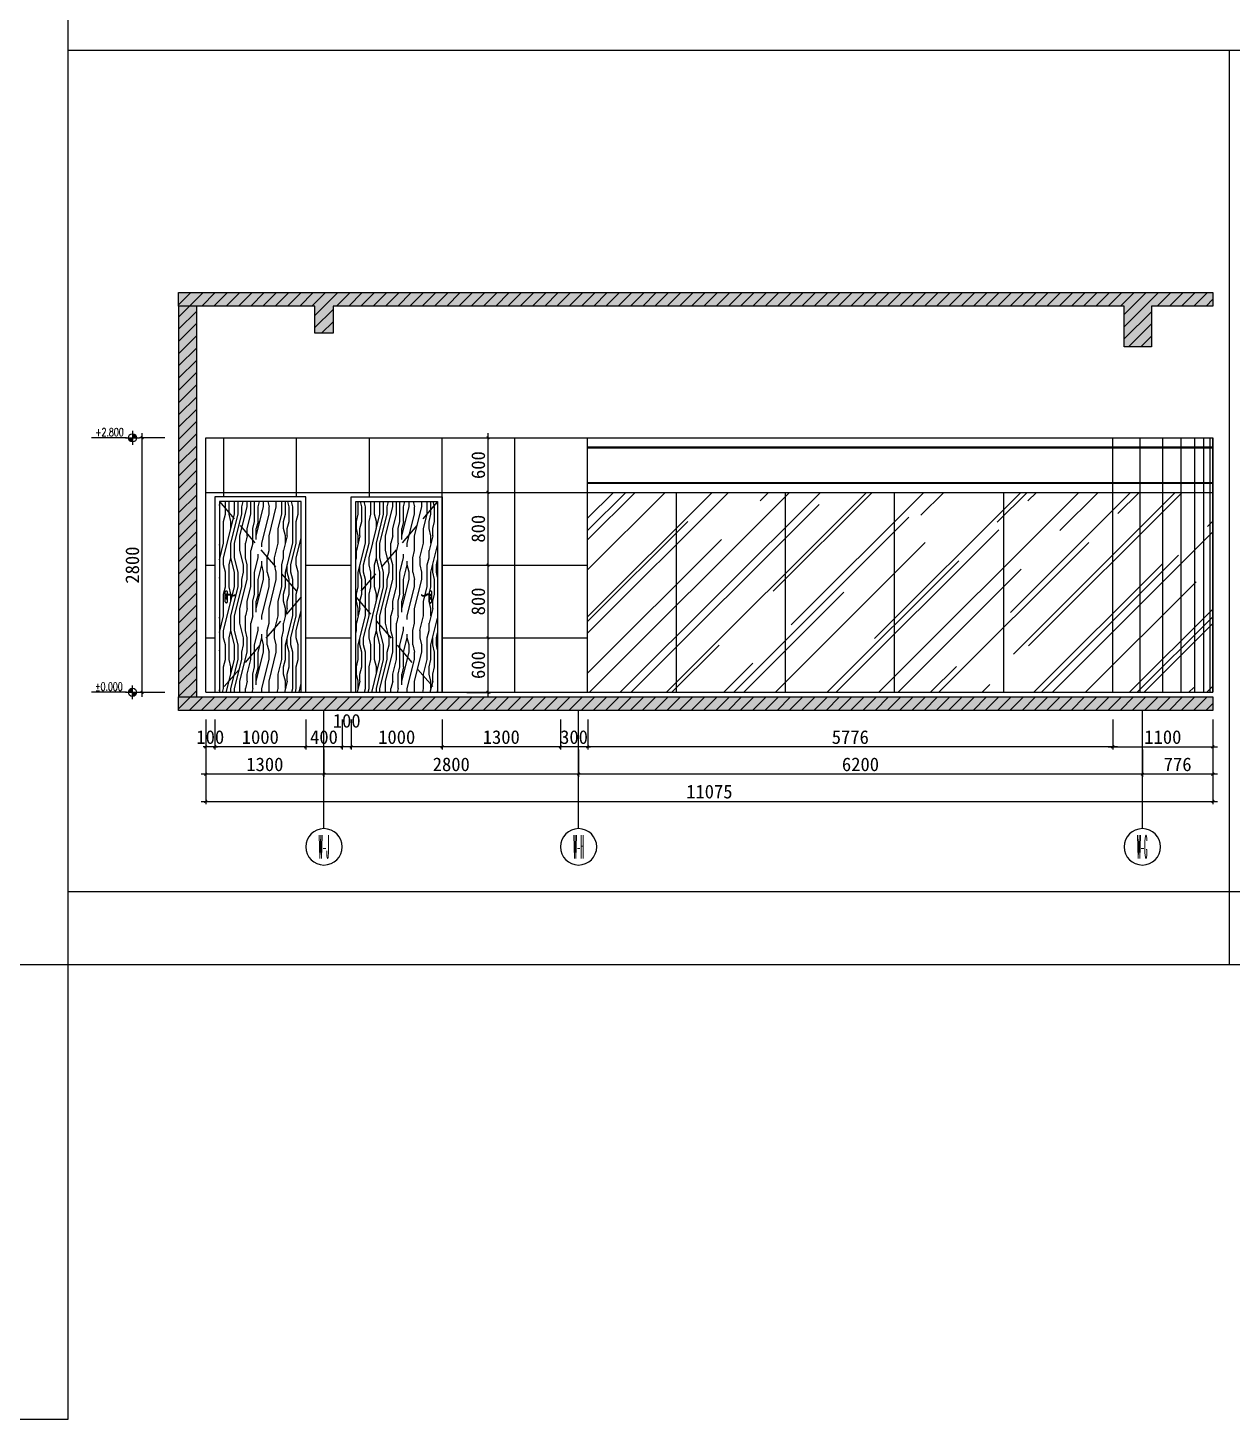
# Model space of a CAD drawing. Header units: millimetres. Extents: x 110215 to 630040, y -488650 to 141897.
# Drawn here: x 354134 to 367377, y -9761 to 5546 of the extents above; entities that cross this region are included whole.
import ezdxf
from ezdxf.enums import TextEntityAlignment as Align

# ---------------------------------------------------------------- set-up
doc = ezdxf.new("R2010")
doc.units = ezdxf.units.MM
doc.header["$LTSCALE"] = 1000
doc.linetypes.add('DASH', pattern=[0.35, 0.25, -0.1])
doc.layers.get('Defpoints').update_dxf_attribs({"color": 2})
for name, color, linetype in [('0-118标注', 2, 'Continuous'), ('0-140c立面材料填充', 250, 'Continuous'), ('0-140d立面材料分隔', 146, 'Continuous'), ('0-140立面图剖切线', 4, 'Continuous')]:
    doc.layers.add(name, color=color, linetype=linetype)
doc.styles.add('_TCH_AXIS', font='COMPLEX', dxfattribs={"bigfont": 'GBCBIG'})
doc.styles.add('COMPLEX', font='COMPLEX')
doc.styles.add('DIM_FONT', font='SIMPLEX', dxfattribs={"width": 0.7, "bigfont": 'GBCBIG'})
doc.styles.add('黑体', font='simhei.ttf')
doc.dimstyles.new('50', dxfattribs={"dimscale": 50, "dimtxt": 3, "dimasz": 0.6, "dimexe": 0.6, "dimexo": 0.6, "dimtad": 1, "dimdec": 0, "dimdsep": 46, "dimtxsty": '黑体', "dimblk1": 'ARCHTICK', "dimblk2": 'ARCHTICK', "dimsah": 1, "dimcen": 0, "dimdle": 1, "dimclrd": 251, "dimclre": 251, "dimclrt": 2, "dimadec": 0, "dimazin": 0, "dimtfac": 1, "dimtdec": 0, "dimtix": 1, "dimtmove": 2, "dimatfit": 3, "dimldrblk": 'DOT', "dimfxl": 0, "dimtolj": 1, "dimtzin": 0, "dimarcsym": 0})
pattern_1 = [(90, (52785.6, -197804.2), (-800, 5e-14), [160, -240, 80, -320]), (90, (52765.6, -197244.2), (-800, 5e-14), [160, -640]), (90, (52725.6, -197324.2), (-800, 5e-14), [80, -720]), (90, (52705.6, -197764.2), (-800, 5e-14), [40, -560, 40, -160]), (90, (52665.6, -197484.2), (-800, 5e-14), [160, -240, 40, -360]), (90, (52645.6, -197684.2), (-800, 5e-14), [120, -680]), (90, (52625.6, -197484.2), (-800, 5e-14), [240, -560]), (90, (52605.6, -197724.2), (-800, 5e-14), [160, -640]), (90, (52585.6, -197404.2), (-800, 5e-14), [400, -400]), (90, (52545.6, -197644.2), (-800, 5e-14), [80, -240, 160, -320]), (90, (52525.6, -197084.2), (-800, 5e-14), [160, -640]), (90, (52505.6, -197244.2), (-800, 5e-14), [80, -720]), (90, (52485.6, -197404.2), (-800, 5e-14), [80, -720]), (90, (52465.6, -197804.2), (-800, 5e-14), [160, -640]), (90, (52445.6, -197404.2), (-800, 5e-14), [160, -640]), (90, (52405.6, -197404.2), (-800, 5e-14), [160, -160, 160, -320]), (90, (52365.6, -197564.2), (-800, 5e-14), [80, -400, 160, -160]), (90, (52345.6, -197404.2), (-800, 5e-14), [240, -560]), (90, (52305.6, -197404.2), (-800, 5e-14), [160, -640]), (90, (52285.6, -197724.2), (-800, 5e-14), [240, -320, 80, -160]), (90, (52245.6, -197724.2), (-800, 5e-14), [400, -400]), (90, (52225.6, -197244.2), (-800, 5e-14), [80, -720]), (90, (52205.6, -197484.2), (-800, 5e-14), [160, -640]), (90, (52185.6, -197644.2), (-800, 5e-14), [80, -320, 80, -320]), (90, (52165.6, -197724.2), (-800, 5e-14), [80, -240, 160, -320]), (90, (52145.6, -197564.2), (-800, 5e-14), [80, -400, 80, -240]), (90, (52125.6, -197404.2), (-800, 5e-14), [240, -560]), (90, (52085.6, -197724.2), (-800, 5e-14), [160, -640]), (90, (52065.6, -197324.2), (-800, 5e-14), [80, -720]), (90, (52045.6, -197164.2), (-800, 5e-14), [80, -720]), (104.036243, (52725.62, -197244.2), (3e-08, 800), [82.4, -3216.0844]), (104.036243, (52545.62, -197164.2), (3e-08, 800), [82.4, -3216.0844]), (104.036243, (52065.62, -197244.2), (3e-08, 800), [82.4, -3216.0844]), (104.036243, (52365.62, -197484.2), (3e-08, 800), [82.4, -3216.0844]), (104.036243, (52245.62, -197324.2), (3e-08, 800), [82.4, -3216.0844]), (104.036243, (52305.62, -197244.2), (3e-08, 800), [82.4, -3216.0844]), (104.036243, (52165.62, -197644.2), (3e-08, 800), [82.4, -3216.0844]), (104.036243, (52205.62, -197324.2), (3e-08, 800), [82.4, -3216.0844]), (104.036243, (52505.62, -197164.2), (3e-08, 800), [164.8, -3133.6844]), (104.036243, (52445.62, -197244.2), (3e-08, 800), [164.8, -3133.6844]), (104.036243, (52405.62, -197244.2), (3e-08, 800), [164.8, -3133.6844]), (255.963757, (52665.62, -197484.2), (3e-08, -800), [82.4, -164.8, 82.4, -2968.8844]), (255.963757, (52545.62, -197644.2), (3e-08, -800), [82.4, -3216.0844]), (255.963757, (52185.62, -197644.2), (3e-08, -800), [164.8, -3133.6844]), (284.036243, (52765.62, -197244.2), (-3e-08, -800), [82.4, -3216.0844]), (75.963757, (52765.62, -197084.2), (-3e-08, 800), [82.4, -3216.0844]), (75.963757, (52485.62, -197324.2), (-3e-08, 800), [82.4, -3216.0844]), (75.963757, (52345.62, -197164.2), (-3e-08, 800), [82.4, -3216.0844]), (75.963757, (52285.62, -197484.2), (-3e-08, 800), [82.4, -3216.0844]), (75.963757, (52185.62, -197564.2), (-3e-08, 800), [82.4, -3216.0844]), (75.963757, (52145.62, -197484.2), (-3e-08, 800), [82.4, -3216.0844]), (75.963757, (52285.62, -197484.2), (-3e-08, 800), [82.4, -3216.0844]), (75.963757, (52165.62, -197244.2), (-3e-08, 800), [329.6, -2968.8844]), (75.963757, (52705.62, -197724.2), (-3e-08, 800), [329.6, -2968.8844]), (75.963757, (52645.62, -197644.2), (-3e-08, 800), [329.6, -2968.8844]), (75.963757, (52605.62, -197564.2), (-3e-08, 800), [82.4, -164.8, 164.8, -2886.4844]), (75.963757, (52545.62, -197564.2), (-3e-08, 800), [164.8, -164.8, 164.8, -2804.0844]), (75.963757, (52465.62, -197644.2), (-3e-08, 800), [329.6, -2968.8844]), (75.963757, (52405.62, -197724.2), (-3e-08, 800), [329.6, -2968.8844]), (75.963757, (52365.62, -197724.2), (-3e-08, 800), [329.6, -2968.8844]), (75.963757, (52125.62, -197164.2), (-3e-08, 800), [82.4, -3216.0844]), (75.96377, (52045.62, -197084.2), (-0.00015, 800), [164.8, -3133.6844]), (75.96377, (52085.62, -197564.2), (-0.00015, 800), [164.8, -3133.6844]), (75.96376, (52785.62, -197644.2), (-1e-05, 800), [329.6, -2968.8844]), (75.96376, (52225.62, -197164.2), (-1e-05, 800), [247.2, -3051.2844]), (75.96376, (52285.62, -197084.2), (-1e-05, 800), [494.4, -2804.0844])]

# ---------------------------------------------------------------- blocks, each defined once
blk = doc.blocks.new('_ArchTick')
at = {"color": 0, "linetype": 'ByBlock', "const_width": 0.4}
blk.add_lwpolyline([(-0.5, -0.5), (0.5, 0.5)], dxfattribs=at)
blk = doc.blocks.new('*D1092')
at = {"color": 251, "lineweight": -2, "transparency": 16777216}
for p, q in [((366065, -2065), (366065, -2395)), ((367165, -2065), (367165, -2395)), ((366015, -2365), (367215, -2365))]:
    blk.add_line(p, q, dxfattribs=at)
at = {"layer": 'Defpoints', "color": 0, "transparency": 16777216}
for p in [(366065, -1965), (367165, -1965), (367165, -2365)]:
    blk.add_point(p, dxfattribs=at)
at = {"color": 251, "lineweight": -2, "transparency": 16777216, "xscale": 30, "yscale": 30, "zscale": 30, "rotation": 180}
blk.add_blockref('_ArchTick', (366065, -2365), dxfattribs=at)
at = {"color": 251, "lineweight": -2, "transparency": 16777216, "xscale": 30, "yscale": 30, "zscale": 30}
blk.add_blockref('_ArchTick', (367165, -2365), dxfattribs=at)
at = {"color": 2, "transparency": 16777216, "insert": (366615, -2258), "char_height": 150, "attachment_point": 5, "style": '黑体'}
blk.add_mtext('\\A1;1100', dxfattribs=at)
blk = doc.blocks.new('_DOT')
at = {"color": 0, "linetype": 'ByBlock'}
blk.add_line((-0.5, 0), (-1, 0), dxfattribs=at)
at = {"color": 0, "linetype": 'ByBlock', "const_width": 0.5}
blk.add_lwpolyline([(-0.25, 0, 1), (0.25, 0, 1)], format="xyb", close=True, dxfattribs=at)
blk = doc.blocks.new('*D1093')
at = {"color": 251, "lineweight": -2, "transparency": 16777216}
for p, q in [((360290, -2065), (360290, -2395)), ((366065, -2065), (366065, -2395)), ((366115, -2365), (360240, -2365))]:
    blk.add_line(p, q, dxfattribs=at)
at = {"layer": 'Defpoints', "color": 0, "transparency": 16777216}
for p in [(360290, -1965), (366065, -1965), (360290, -2365)]:
    blk.add_point(p, dxfattribs=at)
at = {"color": 251, "lineweight": -2, "transparency": 16777216, "xscale": 30, "yscale": 30, "zscale": 30, "rotation": 180}
blk.add_blockref('_ArchTick', (360290, -2365), dxfattribs=at)
at = {"color": 251, "lineweight": -2, "transparency": 16777216, "xscale": 30, "yscale": 30, "zscale": 30}
blk.add_blockref('_ArchTick', (366065, -2365), dxfattribs=at)
at = {"color": 2, "transparency": 16777216, "insert": (363178, -2258), "char_height": 150, "attachment_point": 5, "style": '黑体'}
blk.add_mtext('\\A1;5776', dxfattribs=at)
blk = doc.blocks.new('*D1094')
at = {"color": 251, "lineweight": -2, "transparency": 16777216}
for p, q in [((359990, -2065), (359990, -2395)), ((360290, -2065), (360290, -2395)), ((359990, -2365), (359960, -2365)), ((360290, -2365), (359990, -2365)), ((360290, -2365), (360320, -2365))]:
    blk.add_line(p, q, dxfattribs=at)
at = {"layer": 'Defpoints', "color": 0, "transparency": 16777216}
for p in [(359990, -1965), (360290, -1965), (359990, -2365)]:
    blk.add_point(p, dxfattribs=at)
at = {"color": 251, "lineweight": -2, "transparency": 16777216, "xscale": 30, "yscale": 30, "zscale": 30}
blk.add_blockref('_ArchTick', (359990, -2365), dxfattribs=at)
at = {"color": 251, "lineweight": -2, "transparency": 16777216, "xscale": 30, "yscale": 30, "zscale": 30, "rotation": 180}
blk.add_blockref('_ArchTick', (360290, -2365), dxfattribs=at)
at = {"color": 2, "transparency": 16777216, "insert": (360140, -2258), "char_height": 150, "attachment_point": 5, "style": '黑体'}
blk.add_mtext('\\A1;300', dxfattribs=at)
blk = doc.blocks.new('*D1095')
at = {"color": 251, "lineweight": -2, "transparency": 16777216}
for p, q in [((358690, -2065), (358690, -2395)), ((359990, -2065), (359990, -2395)), ((360040, -2365), (358640, -2365))]:
    blk.add_line(p, q, dxfattribs=at)
at = {"layer": 'Defpoints', "color": 0, "transparency": 16777216}
for p in [(358690, -1965), (359990, -1965), (358690, -2365)]:
    blk.add_point(p, dxfattribs=at)
at = {"color": 251, "lineweight": -2, "transparency": 16777216, "xscale": 30, "yscale": 30, "zscale": 30, "rotation": 180}
blk.add_blockref('_ArchTick', (358690, -2365), dxfattribs=at)
at = {"color": 251, "lineweight": -2, "transparency": 16777216, "xscale": 30, "yscale": 30, "zscale": 30}
blk.add_blockref('_ArchTick', (359990, -2365), dxfattribs=at)
at = {"color": 2, "transparency": 16777216, "insert": (359340, -2258), "char_height": 150, "attachment_point": 5, "style": '黑体'}
blk.add_mtext('\\A1;1300', dxfattribs=at)
blk = doc.blocks.new('*D1096')
at = {"color": 251, "lineweight": -2, "transparency": 16777216}
for p, q in [((356090, -2065), (356090, -2395)), ((356190, -2065), (356190, -2395)), ((356090, -2365), (356060, -2365)), ((356190, -2365), (356090, -2365)), ((356190, -2365), (356220, -2365))]:
    blk.add_line(p, q, dxfattribs=at)
at = {"layer": 'Defpoints', "color": 0, "transparency": 16777216}
for p in [(356090, -1965), (356190, -1965), (356090, -2365)]:
    blk.add_point(p, dxfattribs=at)
at = {"color": 251, "lineweight": -2, "transparency": 16777216, "xscale": 30, "yscale": 30, "zscale": 30}
blk.add_blockref('_ArchTick', (356090, -2365), dxfattribs=at)
at = {"color": 251, "lineweight": -2, "transparency": 16777216, "xscale": 30, "yscale": 30, "zscale": 30, "rotation": 180}
blk.add_blockref('_ArchTick', (356190, -2365), dxfattribs=at)
at = {"color": 2, "transparency": 16777216, "insert": (356140, -2258), "char_height": 150, "attachment_point": 5, "style": '黑体'}
blk.add_mtext('\\A1;100', dxfattribs=at)
blk = doc.blocks.new('*D1097')
at = {"color": 251, "lineweight": -2, "transparency": 16777216}
for p, q in [((366390, -2395), (366390, -2695)), ((367165, -2395), (367165, -2695)), ((367215, -2665), (366340, -2665))]:
    blk.add_line(p, q, dxfattribs=at)
at = {"layer": 'Defpoints', "color": 0, "transparency": 16777216}
for p in [(366390, -2365), (367165, -2365), (366390, -2665)]:
    blk.add_point(p, dxfattribs=at)
at = {"color": 251, "lineweight": -2, "transparency": 16777216, "xscale": 30, "yscale": 30, "zscale": 30, "rotation": 180}
blk.add_blockref('_ArchTick', (366390, -2665), dxfattribs=at)
at = {"color": 251, "lineweight": -2, "transparency": 16777216, "xscale": 30, "yscale": 30, "zscale": 30}
blk.add_blockref('_ArchTick', (367165, -2665), dxfattribs=at)
at = {"color": 2, "transparency": 16777216, "insert": (366778, -2558), "char_height": 150, "attachment_point": 5, "style": '黑体'}
blk.add_mtext('\\A1;776', dxfattribs=at)
blk = doc.blocks.new('*D1098')
at = {"color": 251, "lineweight": -2, "transparency": 16777216}
for p, q in [((360190, -2395), (360190, -2695)), ((366390, -2395), (366390, -2695)), ((366440, -2665), (360140, -2665))]:
    blk.add_line(p, q, dxfattribs=at)
at = {"layer": 'Defpoints', "color": 0, "transparency": 16777216}
for p in [(360190, -2365), (366390, -2365), (360190, -2665)]:
    blk.add_point(p, dxfattribs=at)
at = {"color": 251, "lineweight": -2, "transparency": 16777216, "xscale": 30, "yscale": 30, "zscale": 30, "rotation": 180}
blk.add_blockref('_ArchTick', (360190, -2665), dxfattribs=at)
at = {"color": 251, "lineweight": -2, "transparency": 16777216, "xscale": 30, "yscale": 30, "zscale": 30}
blk.add_blockref('_ArchTick', (366390, -2665), dxfattribs=at)
at = {"color": 2, "transparency": 16777216, "insert": (363290, -2558), "char_height": 150, "attachment_point": 5, "style": '黑体'}
blk.add_mtext('\\A1;6200', dxfattribs=at)
blk = doc.blocks.new('*D1099')
at = {"color": 251, "lineweight": -2, "transparency": 16777216}
for p, q in [((357390, -2395), (357390, -2695)), ((360190, -2395), (360190, -2695)), ((360240, -2665), (357340, -2665))]:
    blk.add_line(p, q, dxfattribs=at)
at = {"layer": 'Defpoints', "color": 0, "transparency": 16777216}
for p in [(357390, -2365), (360190, -2365), (357390, -2665)]:
    blk.add_point(p, dxfattribs=at)
at = {"color": 251, "lineweight": -2, "transparency": 16777216, "xscale": 30, "yscale": 30, "zscale": 30, "rotation": 180}
blk.add_blockref('_ArchTick', (357390, -2665), dxfattribs=at)
at = {"color": 251, "lineweight": -2, "transparency": 16777216, "xscale": 30, "yscale": 30, "zscale": 30}
blk.add_blockref('_ArchTick', (360190, -2665), dxfattribs=at)
at = {"color": 2, "transparency": 16777216, "insert": (358790, -2558), "char_height": 150, "attachment_point": 5, "style": '黑体'}
blk.add_mtext('\\A1;2800', dxfattribs=at)
blk = doc.blocks.new('*D1100')
at = {"color": 251, "lineweight": -2, "transparency": 16777216}
for p, q in [((356090, -2395), (356090, -2695)), ((357390, -2395), (357390, -2695)), ((357440, -2665), (356040, -2665))]:
    blk.add_line(p, q, dxfattribs=at)
at = {"layer": 'Defpoints', "color": 0, "transparency": 16777216}
for p in [(356090, -2365), (357390, -2365), (356090, -2665)]:
    blk.add_point(p, dxfattribs=at)
at = {"color": 251, "lineweight": -2, "transparency": 16777216, "xscale": 30, "yscale": 30, "zscale": 30, "rotation": 180}
blk.add_blockref('_ArchTick', (356090, -2665), dxfattribs=at)
at = {"color": 251, "lineweight": -2, "transparency": 16777216, "xscale": 30, "yscale": 30, "zscale": 30}
blk.add_blockref('_ArchTick', (357390, -2665), dxfattribs=at)
at = {"color": 2, "transparency": 16777216, "insert": (356740, -2558), "char_height": 150, "attachment_point": 5, "style": '黑体'}
blk.add_mtext('\\A1;1300', dxfattribs=at)
blk = doc.blocks.new('*D1101')
at = {"color": 251, "lineweight": -2, "transparency": 16777216}
for p, q in [((356090, -2695), (356090, -2995)), ((367165, -2695), (367165, -2995)), ((356040, -2965), (367215, -2965))]:
    blk.add_line(p, q, dxfattribs=at)
at = {"layer": 'Defpoints', "color": 0, "transparency": 16777216}
for p in [(356090, -2665), (367165, -2665), (367165, -2965)]:
    blk.add_point(p, dxfattribs=at)
at = {"color": 251, "lineweight": -2, "transparency": 16777216, "xscale": 30, "yscale": 30, "zscale": 30, "rotation": 180}
blk.add_blockref('_ArchTick', (356090, -2965), dxfattribs=at)
at = {"color": 251, "lineweight": -2, "transparency": 16777216, "xscale": 30, "yscale": 30, "zscale": 30}
blk.add_blockref('_ArchTick', (367165, -2965), dxfattribs=at)
at = {"color": 2, "transparency": 16777216, "insert": (361628, -2858), "char_height": 150, "attachment_point": 5, "style": '黑体'}
blk.add_mtext('\\A1;11075', dxfattribs=at)
blk = doc.blocks.new('_AXISO')
blk.add_circle((0, 0), 0.5)
at = {"style": 'COMPLEX', "width": 1.041667}
blk.add_attdef('A', text='', height=0.56, dxfattribs=at).set_placement((-0.25, -0.28), (0.25, -0.28), align=Align.FIT)
blk = doc.blocks.new('*D1102')
at = {"color": 251, "lineweight": -2, "transparency": 16777216}
for p, q in [((355390, -1815), (355390, 1085)), ((355640, 1035), (355360, 1035)), ((355640, -1765), (355360, -1765))]:
    blk.add_line(p, q, dxfattribs=at)
at = {"layer": 'Defpoints', "color": 0, "transparency": 16777216}
for p in [(355390, 1035), (355790, 1035), (355790, -1765)]:
    blk.add_point(p, dxfattribs=at)
at = {"color": 251, "lineweight": -2, "transparency": 16777216, "xscale": 30, "yscale": 30, "zscale": 30}
for p, rotation in [((355390, 1035), 90), ((355390, -1765), 270)]:
    blk.add_blockref('_ArchTick', p, dxfattribs=dict(at, rotation=rotation))
at = {"color": 2, "transparency": 16777216, "insert": (355283, -365), "char_height": 150, "attachment_point": 5, "rotation": 90, "style": '黑体'}
blk.add_mtext('\\A1;2800', dxfattribs=at)
blk = doc.blocks.new('*U702')
at = {"extrusion": (0, 0, -1)}
for points in [[(0, 0), (1.5, 0, 0.414214), (0, 1.5)], [(0, 0), (-1.5, 0, 0.414214), (0, -1.5)]]:
    blk.add_hatch(color=256, dxfattribs=at).paths.add_polyline_path(points)
for p, q in [((-2.25, 0), (-15.09, 0)), ((-2.52, 0), (2.52, 0)), ((0, -2.52), (0, 2.52))]:
    blk.add_line(p, q)
blk.add_circle((0, 0), 1.5)
at = {"style": 'DIM_FONT', "width": 0.7, "flags": 8}
blk.add_attdef('%%P0.000', (-13.68, -0.59), '', height=3, dxfattribs=at)
blk = doc.blocks.new('*U703')
at = {"extrusion": (0, 0, -1)}
for points in [[(0, 0), (1.5, 0, -0.414214), (0, -1.5)], [(0, 0), (-1.5, 0, -0.414214), (0, 1.5)]]:
    blk.add_hatch(color=256, dxfattribs=at).paths.add_polyline_path(points)
for p, q in [((-2.25, 0), (-15.09, 0)), ((-2.52, 0), (2.52, 0)), ((0, 2.52), (0, -2.52))]:
    blk.add_line(p, q)
blk.add_circle((0, 0), 1.5)
at = {"style": 'DIM_FONT', "width": 0.7, "flags": 8}
blk.add_attdef('%%P0.000', (-13.68, 0.59), '', height=3, dxfattribs=at)
blk = doc.blocks.new('*D1103')
at = {"color": 251, "lineweight": -2, "transparency": 16777216}
for p, q in [((358961, -1165), (359224, -1165)), ((359194, -1815), (359194, -1115)), ((358961, -1765), (359224, -1765))]:
    blk.add_line(p, q, dxfattribs=at)
at = {"layer": 'Defpoints', "color": 0, "transparency": 16777216}
for p in [(358931, -1165), (359194, -1165), (358931, -1765)]:
    blk.add_point(p, dxfattribs=at)
at = {"color": 251, "lineweight": -2, "transparency": 16777216, "xscale": 30, "yscale": 30, "zscale": 30}
for p, rotation in [((359194, -1165), 90), ((359194, -1765), 270)]:
    blk.add_blockref('_ArchTick', p, dxfattribs=dict(at, rotation=rotation))
at = {"color": 2, "transparency": 16777216, "insert": (359087, -1465), "char_height": 150, "attachment_point": 5, "rotation": 90, "style": '黑体'}
blk.add_mtext('\\A1;600', dxfattribs=at)
blk = doc.blocks.new('*D1104')
at = {"color": 251, "lineweight": -2, "transparency": 16777216}
for p, q in [((358961, -365), (359224, -365)), ((359194, -1215), (359194, -315)), ((358961, -1165), (359224, -1165))]:
    blk.add_line(p, q, dxfattribs=at)
at = {"layer": 'Defpoints', "color": 0, "transparency": 16777216}
for p in [(358931, -365), (359194, -365), (358931, -1165)]:
    blk.add_point(p, dxfattribs=at)
at = {"color": 251, "lineweight": -2, "transparency": 16777216, "xscale": 30, "yscale": 30, "zscale": 30}
for p, rotation in [((359194, -365), 90), ((359194, -1165), 270)]:
    blk.add_blockref('_ArchTick', p, dxfattribs=dict(at, rotation=rotation))
at = {"color": 2, "transparency": 16777216, "insert": (359087, -765), "char_height": 150, "attachment_point": 5, "rotation": 90, "style": '黑体'}
blk.add_mtext('\\A1;800', dxfattribs=at)
blk = doc.blocks.new('*D1105')
at = {"color": 251, "lineweight": -2, "transparency": 16777216}
for p, q in [((359194, -415), (359194, 485)), ((358961, 435), (359224, 435)), ((358961, -365), (359224, -365))]:
    blk.add_line(p, q, dxfattribs=at)
at = {"layer": 'Defpoints', "color": 0, "transparency": 16777216}
for p in [(358931, 435), (359194, 435), (358931, -365)]:
    blk.add_point(p, dxfattribs=at)
at = {"color": 251, "lineweight": -2, "transparency": 16777216, "xscale": 30, "yscale": 30, "zscale": 30}
for p, rotation in [((359194, 435), 90), ((359194, -365), 270)]:
    blk.add_blockref('_ArchTick', p, dxfattribs=dict(at, rotation=rotation))
at = {"color": 2, "transparency": 16777216, "insert": (359087, 35), "char_height": 150, "attachment_point": 5, "rotation": 90, "style": '黑体'}
blk.add_mtext('\\A1;800', dxfattribs=at)
blk = doc.blocks.new('*D1106')
at = {"color": 251, "lineweight": -2, "transparency": 16777216}
for p, q in [((359194, 385), (359194, 1085)), ((358961, 1035), (359224, 1035)), ((358961, 435), (359224, 435))]:
    blk.add_line(p, q, dxfattribs=at)
at = {"layer": 'Defpoints', "color": 0, "transparency": 16777216}
for p in [(358931, 1035), (359194, 1035), (358931, 435)]:
    blk.add_point(p, dxfattribs=at)
at = {"color": 251, "lineweight": -2, "transparency": 16777216, "xscale": 30, "yscale": 30, "zscale": 30}
for p, rotation in [((359194, 1035), 90), ((359194, 435), 270)]:
    blk.add_blockref('_ArchTick', p, dxfattribs=dict(at, rotation=rotation))
at = {"color": 2, "transparency": 16777216, "insert": (359087, 735), "char_height": 150, "attachment_point": 5, "rotation": 90, "style": '黑体'}
blk.add_mtext('\\A1;600', dxfattribs=at)
blk = doc.blocks.new('*D1107')
at = {"color": 251, "lineweight": -2, "transparency": 16777216}
for p, q in [((356190, -2065), (356190, -2395)), ((357190, -2065), (357190, -2395)), ((357240, -2365), (356140, -2365))]:
    blk.add_line(p, q, dxfattribs=at)
at = {"layer": 'Defpoints', "color": 0, "transparency": 16777216}
for p in [(356190, -1965), (357190, -1965), (356190, -2365)]:
    blk.add_point(p, dxfattribs=at)
at = {"color": 251, "lineweight": -2, "transparency": 16777216, "xscale": 30, "yscale": 30, "zscale": 30, "rotation": 180}
blk.add_blockref('_ArchTick', (356190, -2365), dxfattribs=at)
at = {"color": 251, "lineweight": -2, "transparency": 16777216, "xscale": 30, "yscale": 30, "zscale": 30}
blk.add_blockref('_ArchTick', (357190, -2365), dxfattribs=at)
at = {"color": 2, "transparency": 16777216, "insert": (356690, -2258), "char_height": 150, "attachment_point": 5, "style": '黑体'}
blk.add_mtext('\\A1;1000', dxfattribs=at)
blk = doc.blocks.new('*D1108')
at = {"color": 251, "lineweight": -2, "transparency": 16777216}
for p, q in [((357690, -2065), (357690, -2395)), ((358690, -2065), (358690, -2395)), ((358740, -2365), (357640, -2365))]:
    blk.add_line(p, q, dxfattribs=at)
at = {"layer": 'Defpoints', "color": 0, "transparency": 16777216}
for p in [(357690, -1965), (358690, -1965), (357690, -2365)]:
    blk.add_point(p, dxfattribs=at)
at = {"color": 251, "lineweight": -2, "transparency": 16777216, "xscale": 30, "yscale": 30, "zscale": 30, "rotation": 180}
blk.add_blockref('_ArchTick', (357690, -2365), dxfattribs=at)
at = {"color": 251, "lineweight": -2, "transparency": 16777216, "xscale": 30, "yscale": 30, "zscale": 30}
blk.add_blockref('_ArchTick', (358690, -2365), dxfattribs=at)
at = {"color": 2, "transparency": 16777216, "insert": (358190, -2258), "char_height": 150, "attachment_point": 5, "style": '黑体'}
blk.add_mtext('\\A1;1000', dxfattribs=at)
blk = doc.blocks.new('*D1109')
at = {"color": 251, "lineweight": -2, "transparency": 16777216}
for p, q in [((357590, -2065), (357590, -2395)), ((357690, -2065), (357690, -2395)), ((357740, -2365), (357540, -2365))]:
    blk.add_line(p, q, dxfattribs=at)
at = {"layer": 'Defpoints', "color": 0, "transparency": 16777216}
for p in [(357590, -1965), (357690, -1965), (357590, -2365)]:
    blk.add_point(p, dxfattribs=at)
at = {"color": 251, "lineweight": -2, "transparency": 16777216, "xscale": 30, "yscale": 30, "zscale": 30, "rotation": 180}
blk.add_blockref('_ArchTick', (357590, -2365), dxfattribs=at)
at = {"color": 251, "lineweight": -2, "transparency": 16777216, "xscale": 30, "yscale": 30, "zscale": 30}
blk.add_blockref('_ArchTick', (357690, -2365), dxfattribs=at)
at = {"color": 2, "transparency": 16777216, "insert": (357640, -2079), "char_height": 150, "attachment_point": 5, "style": '黑体'}
blk.add_mtext('\\A1;100', dxfattribs=at)
blk = doc.blocks.new('*D1110')
at = {"color": 251, "lineweight": -2, "transparency": 16777216}
for p, q in [((357190, -2065), (357190, -2395)), ((357590, -2065), (357590, -2395)), ((357640, -2365), (357140, -2365))]:
    blk.add_line(p, q, dxfattribs=at)
at = {"layer": 'Defpoints', "color": 0, "transparency": 16777216}
for p in [(357190, -1965), (357590, -1965), (357190, -2365)]:
    blk.add_point(p, dxfattribs=at)
at = {"color": 251, "lineweight": -2, "transparency": 16777216, "xscale": 30, "yscale": 30, "zscale": 30, "rotation": 180}
blk.add_blockref('_ArchTick', (357190, -2365), dxfattribs=at)
at = {"color": 251, "lineweight": -2, "transparency": 16777216, "xscale": 30, "yscale": 30, "zscale": 30}
blk.add_blockref('_ArchTick', (357590, -2365), dxfattribs=at)
at = {"color": 2, "transparency": 16777216, "insert": (357390, -2258), "char_height": 150, "attachment_point": 5, "style": '黑体'}
blk.add_mtext('\\A1;400', dxfattribs=at)
blk = doc.blocks.new('门拉手-2')
at = {"color": 4}
for p, q in [((-10, 6), (-10, 30)), ((10, -63), (10, 30)), ((-10, -63), (-10, 0))]:
    blk.add_line(p, q, dxfattribs=at)
at = {"color": 8}
for p, q in [((-2, -27), (-2, -39)), ((-2, -39), (2, -39)), ((2, -27), (2, -39))]:
    blk.add_line(p, q, dxfattribs=at)
for centre, radius in [((0, 0), 7.5), ((0, -23), 3.75)]:
    blk.add_circle(centre, radius, dxfattribs=at)
for centre, radius, start, end in [((-82, 1), 1.43, 54.3956, 226.4412), ((-62, 28), 32.3, 233.0421, 307.7382), ((-22, -24), 33, 60.1153, 127.3422), ((-22, -31), 33, 62.8202, 127.3422), ((-61, 17), 28.5, 217.9283, 310.3521)]:
    blk.add_arc(centre, radius, start, end, dxfattribs=at)
at = {"color": 4}
for centre, start, end in [((-5, 30), 90, 180), ((0, 35), 0, 180), ((5, 30), 0, 90), ((-5, -63), 180, 270), ((0, -68), 180, 0), ((5, -63), 270, 0)]:
    blk.add_arc(centre, 5, start, end, dxfattribs=at)

msp = doc.modelspace()

# ---------------------------------------------------------------- hatches: boundary and pattern name
h = msp.add_hatch()
h.set_pattern_fill('ANSI31', color=250, scale=30)
h.set_pattern_definition([(45, (-45505.66, 18380.93), (-67.35192, 67.35192), [])])
h.paths.add_polyline_path([(367165.4, 2634.8), (367165.4, 2484.8), (366489.8, 2484.8), (366489.8, 2034.8), (366189.8, 2034.8), (366189.8, 2484.8), (357489.8, 2484.8), (357489.8, 2184.8), (357290.2, 2184.8), (357290.2, 2484.8), (355790.2, 2484.8), (355790.2, 2634.8)])
h.paths.add_polyline_path([(355990.2, 2484.8), (355790.2, 2484.8), (355790.2, -1814.7), (355990.2, -1814.7)])
h.paths.add_polyline_path([(355790.2, -1814.7), (367165.4, -1814.7), (367165.4, -1964.7), (355790.2, -1964.7)])
at = {"layer": '0-140c立面材料填充'}
h = msp.add_hatch(dxfattribs=at)
h.set_pattern_fill('AR-CONC', color=256)
h.set_pattern_definition([(50, (-45505.66, 18380.93), (182.18467, -15.939086), [19.05, -209.55]), (355, (-45505.66, 18380.93), (-35.24342, 191.056845), [15.24, -167.640584]), (100.451445, (-45490.48, 18379.6), (146.94125, 175.11775), [16.19001, -178.090245]), (46.1842, (-45505.66, 18431.73), (271.07904, -42.04233), [28.575, -314.325]), (96.63556, (-45483.07, 18428.23), (237.40413, 247.42612), [24.28502, -267.1356]), (351.18415, (-45505.66, 18431.73), (237.40413, 247.42612), [22.85997, -251.45973]), (21, (-45480.26, 18419.03), (151.61439, -102.2652), [19.05, -209.55]), (326, (-45480.26, 18419.03), (61.80203, 184.18797), [15.24, -167.64]), (71.451445, (-45467.62, 18410.51), (213.41642, 81.92277), [16.19001, -178.08994]), (37.5, (-45505.66, 18380.93), (3.088603, 84.555039), [0, -165.608, 0, -170.18, 0, -168.275]), (7.5, (-45505.66, 18380.93), (66.819663, 100.180575), [0, -97.028, 0, -161.798, 0, -64.135]), (327.5, (-45562.3, 18380.93), (135.590595, -5.728744), [0, -63.5, 0, -198.12, 0, -262.89]), (317.5, (-45587.7, 18380.93), (148.12918, 25.42649), [0, -82.55, 0, -131.572, 0, -186.69])])
h.paths.add_polyline_path([(367165.4, 2634.8), (367165.4, 2484.8), (366489.8, 2484.8), (366489.8, 2034.8), (366189.8, 2034.8), (366189.8, 2484.8), (357489.8, 2484.8), (357489.8, 2184.8), (357290.2, 2184.8), (357290.2, 2484.8), (355790.2, 2484.8), (355790.2, 2634.8)])
h.paths.add_polyline_path([(355990.2, 2484.8), (355790.2, 2484.8), (355790.2, -1814.7), (355990.2, -1814.7)])
h.paths.add_polyline_path([(355790.2, -1814.7), (367165.4, -1814.7), (367165.4, -1964.7), (355790.2, -1964.7)])
h = msp.add_hatch(dxfattribs=at)
h.set_pattern_fill('AR-RROOF', color=256, scale=600, angle=45)
h.set_pattern_definition([(45, (348510.36, 84865.77), (509.117, 1357.645), [9000, -1200, 3000, -600]), (45, (348862.5, 85642.2), (-988.535, 140.007), [1800, -198, 3600, -450]), (45, (348361.87, 85438.52), (1921.9162, 2490.43), [4800, -840, 2400, -600])])
h.paths.add_polyline_path([(360289.8, 435.3), (360289.8, -1764.7), (367165.4, -1764.7), (367165.4, 435.3)])
at = {"layer": '0-140d立面材料分隔'}
h = msp.add_hatch(dxfattribs=at)
h.set_pattern_fill('8PANEL', color=250, scale=800, angle=90)
h.set_pattern_definition(pattern_1)
h.paths.add_polyline_path([(356240.2, 334.3), (357140.2, 334.3), (357140.2, -1764.7)], flags=17)
h.paths.add_polyline_path([(357140.2, -1764.7), (356240.2, -1765.7), (356240.2, 334.3)])
h = msp.add_hatch(dxfattribs=at)
h.set_pattern_fill('8PANEL', color=250, scale=800, angle=90)
h.set_pattern_definition(pattern_1)
h.paths.add_polyline_path([(358639.8, 334.3), (357739.8, 334.3), (357739.8, -1764.7)], flags=17)
h.paths.add_polyline_path([(357739.8, -1764.7), (358639.8, -1765.7), (358639.8, 334.3)])

# ---------------------------------------------------------------- linework, layer by layer
for p, q in [((380123.9, 5294.5), (354578.5, 5294.5)), ((367343.4, 5294.5), (367343.4, -4761.1)), ((380123.9, -3961.1), (354578.5, -3961.1))]:
    msp.add_line(p, q)
for points in [[(354578.5, 15350.1), (380123.9, 15350.1), (380123.9, -4761.1), (354578.5, -4761.1)], [(355990.2, 2484.8), (355790.2, 2484.8), (355790.2, -1814.7), (355990.2, -1814.7)], [(355790.2, -1814.7), (367165.4, -1814.7), (367165.4, -1964.7), (355790.2, -1964.7)], [(354578.5, -4761.1), (349578.5, -4761.1), (349578.5, -9761.1), (354578.5, -9761.1)]]:
    msp.add_lwpolyline(points, close=True)
msp.add_lwpolyline([(367165.4, 2634.8), (367165.4, 2484.8), (366489.8, 2484.8), (366489.8, 2034.8), (366189.8, 2034.8), (366189.8, 2484.8), (357489.8, 2484.8), (357489.8, 2184.8), (357290.2, 2184.8), (357290.2, 2484.8), (355790.2, 2484.8), (355790.2, 2634.8), (367165.4, 2634.8)])
at = {"color": 251, "linetype": 'DASH'}
for points in [[(356240.2, 335.3), (357140.2, -714.7), (356240.2, -1764.7)], [(358639.8, 335.3), (357739.8, -714.7), (358639.8, -1764.7)]]:
    msp.add_lwpolyline(points, dxfattribs=at)
at = {"layer": '0-118标注'}
for p, q in [((357389.8, -3264.7, 13.8), (357389.8, -1964.7)), ((360189.8, -3264.7, 13.8), (360189.8, -1964.7)), ((366389.8, -3264.7, 13.8), (366389.8, -1964.7))]:
    msp.add_line(p, q, dxfattribs=at)
at = {"layer": '0-140c立面材料填充', "color": 251}
for p, q in [((356289.8, 385.3), (356289.8, 1035.3)), ((357089.8, 385.3), (357089.8, 1035.3)), ((357889.8, 385.3), (357889.8, 1035.3)), ((358689.8, -1764.7), (358689.8, 1035.3)), ((359489.8, -1764.7), (359489.8, 1035.3)), ((356090.2, 435.3), (360289.8, 435.3)), ((356090.2, -364.7), (356190.2, -364.7)), ((357190.2, -364.7), (357689.8, -364.7)), ((358689.8, -364.7), (360289.8, -364.7)), ((356090.2, -1164.7), (356190.2, -1164.7)), ((357190.2, -1164.7), (357689.8, -1164.7)), ((358689.8, -1164.7), (360289.8, -1164.7))]:
    msp.add_line(p, q, dxfattribs=at)
at = {"layer": '0-140d立面材料分隔'}
for p, q in [((360289.8, -1764.7), (360289.8, 1035.3)), ((360289.8, 935.3), (367165.4, 935.3)), ((360289.8, 925.3), (367165.4, 925.3)), ((366065.4, -1764.7), (366065.4, 1035.3)), ((367165.4, -1764.7), (367165.4, 1035.3)), ((360289.8, 545.3), (367165.4, 545.3)), ((360289.8, 535.3), (367165.4, 535.3)), ((360289.8, 435.3), (367165.4, 435.3))]:
    msp.add_line(p, q, dxfattribs=at)
at = {"layer": '0-140d立面材料分隔', "color": 251}
for p, q in [((366365.4, -1764.7), (366365.4, 1035.3)), ((366615.4, -1764.7), (366615.4, 1035.3)), ((366815.4, -1764.7), (366815.4, 1035.3)), ((366965.4, -1764.7), (366965.4, 1035.3)), ((367065.4, -1764.7), (367065.4, 1035.3)), ((367135.4, -1764.7), (367135.4, 1035.3)), ((361265.4, -1764.7), (361265.4, 435.3)), ((362465.4, -1764.7), (362465.4, 435.3)), ((363665.4, -1764.7), (363665.4, 435.3)), ((364865.4, -1764.7), (364865.4, 435.3))]:
    msp.add_line(p, q, dxfattribs=at)
at = {"layer": '0-140d立面材料分隔'}
for points in [[(357190.2, -1764.7), (357190.2, 385.3), (356190.2, 385.3), (356190.2, -1764.7)], [(357140.2, -1764.7), (357140.2, 335.3), (356240.2, 335.3), (356240.2, -1764.7)], [(357689.8, -1764.7), (357689.8, 385.3), (358689.8, 385.3), (358689.8, -1764.7)], [(357739.8, -1764.7), (357739.8, 335.3), (358639.8, 335.3), (358639.8, -1764.7)]]:
    msp.add_lwpolyline(points, dxfattribs=at)
at = {"layer": '0-140立面图剖切线'}
for p, q in [((356090.2, -1764.7), (356090.2, 1035.3)), ((356090.2, 1035.3), (367165.4, 1035.3)), ((367165.4, 1035.3), (367165.4, -1764.7)), ((356090.2, -1764.7), (367165.4, -1764.7))]:
    msp.add_line(p, q, dxfattribs=at)

# ---------------------------------------------------------------- block references
at = {"layer": '0-118标注'}
ref = msp.add_blockref('*U703', (355284.6, 1035.3), dxfattribs=dict(at, xscale=30, yscale=30, zscale=30))
ref.add_attrib('%%P0.000', '+2.800', (354874.1, 1053), dxfattribs={"layer": '0', "color": 7, "height": 90, "style": 'DIM_FONT', "width": 0.7, "flags": 8})
ref = msp.add_blockref('*U702', (355284.6, -1764.7), dxfattribs=dict(at, xscale=30, yscale=30, zscale=30))
ref.add_attrib('%%P0.000', '±0.000', (354874.1, -1747), dxfattribs={"layer": '0', "color": 7, "height": 90, "style": 'DIM_FONT', "width": 0.7, "flags": 8})
ref = msp.add_blockref('_AXISO', (357389.8, -3464.7, 13.8), dxfattribs=dict(at, xscale=-400, yscale=400, zscale=400))
ref.add_attrib('A', 'W-J', dxfattribs={"layer": '0', "height": 257.36, "style": '_TCH_AXIS', "width": 0.147541}).set_placement((357334.6, -3593.4, 13.8), (357444.9, -3593.4, 13.8), align=Align.FIT)
ref = msp.add_blockref('_AXISO', (360189.8, -3464.7, 13.8), dxfattribs=dict(at, xscale=-400, yscale=400, zscale=400))
ref.add_attrib('A', 'W-H', dxfattribs={"layer": '0', "height": 257.36, "style": '_TCH_AXIS', "width": 0.128571}).set_placement((360134.6, -3593.4, 13.8), (360244.9, -3593.4, 13.8), align=Align.FIT)
ref = msp.add_blockref('_AXISO', (366389.8, -3464.7, 13.8), dxfattribs=dict(at, xscale=-400, yscale=400, zscale=400))
ref.add_attrib('A', 'W-G', dxfattribs={"layer": '0', "height": 257.36, "style": '_TCH_AXIS', "width": 0.132353}).set_placement((366334.6, -3593.4, 13.8), (366444.9, -3593.4, 13.8), align=Align.FIT)
at = {"layer": '0-140d立面材料分隔', "yscale": 1.199999999999999, "zscale": 1.199999999999999}
for p, xscale in [((356316.6, -694.9), -1.199999999999999), ((358563.4, -694.9), 1.199999999999999)]:
    msp.add_blockref('门拉手-2', p, dxfattribs=dict(at, xscale=xscale))

# ---------------------------------------------------------------- dimensions: what is measured, and where the dimension line sits
for base, p1, p2, angle, override, picture, middle in [((355390.2, 1035.3), (355790.2, -1764.7), (355790.2, 1035.3), 90, {"dimfxl": 5, "dimarcsym": 1}, '*D1102', (355283.2, -364.7)), ((359194.1, 1035.3), (358931.4, 435.3), (358931.4, 1035.3), 90, {"dimfxl": 6, "dimarcsym": 1}, '*D1106', (359087, 735.3)), ((359194.1, 435.3), (358931.4, -364.7), (358931.4, 435.3), 90, {"dimfxl": 6, "dimarcsym": 1}, '*D1105', (359087, 35.3)), ((359194.1, -364.7), (358931.4, -1164.7), (358931.4, -364.7), 90, {"dimfxl": 6, "dimarcsym": 1}, '*D1104', (359087, -764.7)), ((359194.1, -1164.7), (358931.4, -1764.7), (358931.4, -1164.7), 90, {"dimfxl": 6, "dimarcsym": 1}, '*D1103', (359087, -1464.7)), ((356090.2, -2364.7), (356190.2, -1964.7), (356090.2, -1964.7), 180, {"dimfxl": 6, "dimarcsym": 1}, '*D1096', (356140.2, -2257.6)), ((356190.2, -2364.7), (357190.2, -1964.7), (356190.2, -1964.7), 180, {"dimfxl": 6, "dimarcsym": 1}, '*D1107', (356690.2, -2257.6)), ((357190.2, -2364.7), (357590.2, -1964.7), (357190.2, -1964.7), 180, {"dimfxl": 6, "dimarcsym": 1}, '*D1110', (357390.2, -2257.6)), ((357689.8, -2364.7), (358689.8, -1964.7), (357689.8, -1964.7), 180, {"dimfxl": 6, "dimarcsym": 1}, '*D1108', (358189.8, -2257.6)), ((358689.8, -2364.7), (359989.8, -1964.7), (358689.8, -1964.7), 180, {"dimfxl": 6, "dimarcsym": 1}, '*D1095', (359339.8, -2257.6)), ((359989.8, -2364.7), (360289.8, -1964.7), (359989.8, -1964.7), 180, {"dimfxl": 6, "dimarcsym": 1}, '*D1094', (360139.8, -2257.6)), ((360289.8, -2364.7), (366065.4, -1964.7), (360289.8, -1964.7), 180, {"dimfxl": 6, "dimarcsym": 1}, '*D1093', (363177.6, -2258.5)), ((367165.4, -2364.7), (366065.4, -1964.7), (367165.4, -1964.7), 180, {"dimfxl": 6, "dimarcsym": 1}, '*D1092', (366615.4, -2257.6)), ((356090.2, -2664.7), (357390, -2364.7), (356090.2, -2364.7), 180, {"dimfxl": 6, "dimarcsym": 1}, '*D1100', (356740.1, -2557.6)), ((357390, -2664.7), (360189.8, -2364.7), (357390, -2364.7), 180, {"dimfxl": 6, "dimarcsym": 1}, '*D1099', (358789.9, -2557.6)), ((360189.8, -2664.7), (366389.8, -2364.7), (360189.8, -2364.7), 180, {"dimfxl": 6, "dimarcsym": 1}, '*D1098', (363289.8, -2557.6)), ((366389.8, -2664.7), (367165.4, -2364.7), (366389.8, -2364.7), 180, {"dimfxl": 6, "dimarcsym": 1}, '*D1097', (366777.6, -2558.5)), ((367165.4, -2964.7), (356090.2, -2664.7), (367165.4, -2664.7), 180, {"dimfxl": 6, "dimarcsym": 1}, '*D1101', (361627.8, -2857.6))]:
    dim = msp.add_linear_dim(base=base, p1=p1, p2=p2, angle=angle, dimstyle='50', override=override)
    dim.commit()
    dim.dimension.update_dxf_attribs({"geometry": picture, "text_midpoint": middle})
dim = msp.add_linear_dim(base=(357590.2, -2364.7), p1=(357689.8, -1964.7), p2=(357590.2, -1964.7), angle=180, dimstyle='50', override={"dimfxl": 6, "dimarcsym": 1})
dim.commit()
dim.dimension.update_dxf_attribs({"geometry": '*D1109', "text_midpoint": (357640, -2078.7), "dimtype": 160})

doc.saveas('drawing.dxf')
